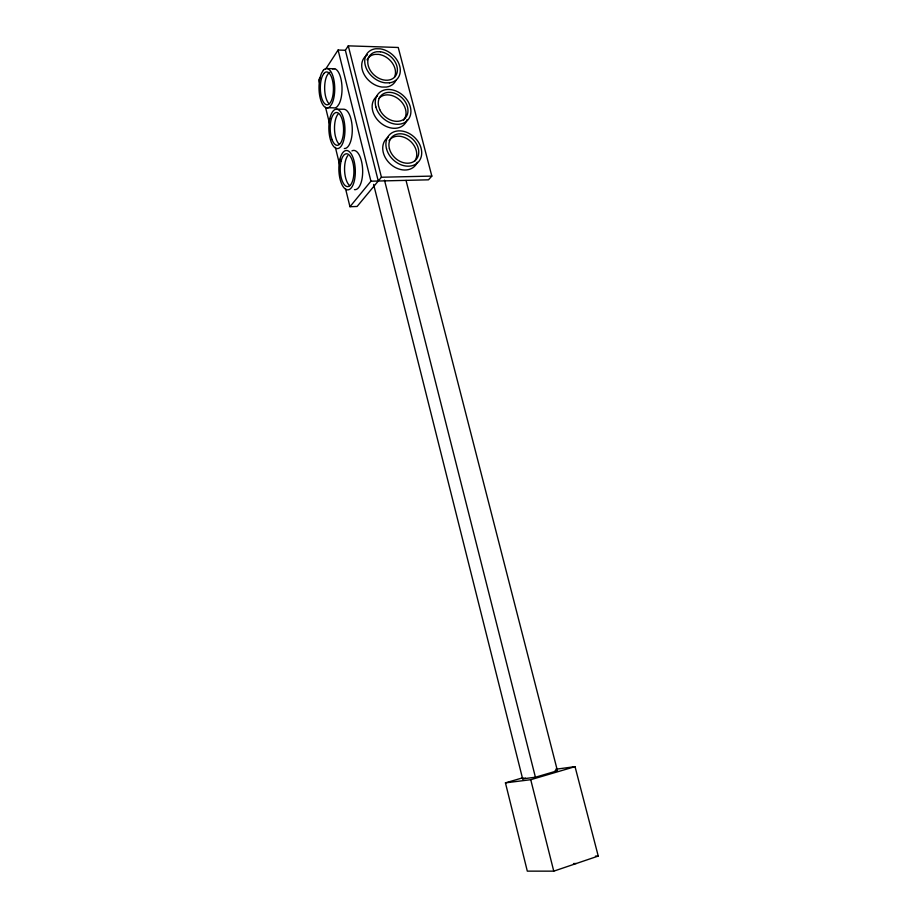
<?xml version="1.0" encoding="UTF-8"?>
<svg xmlns="http://www.w3.org/2000/svg" width="917" height="917" viewBox="0 0 917 917"><rect width="100%" height="100%" fill="white"/><g stroke="black" fill="none" stroke-linecap="round" stroke-linejoin="round"><path stroke-width="1.38" d="M320.308 77.36L318.761 79.733L319.448 82.496M325.718 69.039L338.086 50.034L345.365 50.263L348.277 45.85L398.242 47.478L431.838 176.098L428.48 179.824L370.927 181.199L349.962 206.715L345.549 188.764M431.838 176.098L381.426 177.233L357.103 206.463L349.962 206.715M523.022 777.719L505.439 782.866L527.309 871.139L553.765 871.15L598.239 856.065L575.039 766.646L555.645 769.26M373.62 184.432L522.644 778.865L535.413 777.226L557.433 770.75L406.036 180.454M505.439 782.866L530.737 779.702L575.039 766.646M522.644 778.865L525.361 778.063M554.831 771.094L557.433 770.75M595.442 856.111L598.239 856.065M573.48 863.55L576.231 863.527M326.177 107.77L333.364 107.816A19.658 7.921 89.2 0 0 337.41 106.406L339.164 103.793A19.658 7.921 89.2 0 0 341.273 80.409A19.658 7.921 89.2 0 0 332.573 68.924M336.539 109.192L343.818 109.238A19.647 8.104 88.6 0 1 352.277 129.274A19.647 8.104 88.6 0 1 344.311 148.508M327.38 68.58L334.648 68.752M384.487 180.133L535.413 777.226M348.277 45.85L381.426 177.233M530.737 779.702L553.765 871.15M345.365 50.263L378.274 181.027M338.086 50.034L370.927 181.199M325.546 107.335L329.616 123.898M335.381 147.362L339.783 165.301M407.068 119.634A19.681 15.13 42.2 0 1 380.876 123.153A19.681 15.13 42.2 0 1 377.552 95.849M395.846 80.536A19.624 14.844 41.2 0 1 386.378 87.058L381.908 87.046A19.624 14.844 41.2 0 1 363.384 72.924A19.624 14.844 41.2 0 1 367.522 54.825M417.327 162.252A19.738 15.417 43.3 0 1 390.883 164.464A19.738 15.417 43.3 0 1 388.12 137.241M366.995 59.834A16.391 12.391 41.2 0 1 374.915 54.378L378.618 54.378A16.391 12.391 41.2 0 1 394.505 77.085M378.95 98.383A16.437 12.62 42.2 0 1 399.491 99.793A16.437 12.62 42.2 0 1 403.572 120.15M389.083 140.53A16.483 12.861 43.4 0 1 409.406 140.358A16.483 12.861 43.4 0 1 414.782 161.06M351.922 150.904A19.658 8.276 87.9 0 1 362.57 168.384A19.658 8.276 87.9 0 1 354.478 189.647M329.054 103.736A16.403 6.579 89.1 0 1 326.83 75.882L328.24 73.578A16.403 6.579 89.1 0 1 329.868 72.294M339.256 144.301A16.391 6.728 88.5 0 1 336.321 139.476L335.301 135.911A16.391 6.728 88.5 0 1 337.972 114.178M349.767 185.681A16.403 6.866 87.9 0 1 344.632 171.502A16.403 6.866 87.9 0 1 347.772 155.638M323.896 73.498L322.497 75.79A16.426 6.545 89.1 0 0 324.309 103.266A16.426 6.545 89.1 0 0 333.421 88.341A16.426 6.545 89.1 0 0 323.896 73.498M323.38 70.254L321.684 72.97A19.715 7.863 89.1 0 0 320.285 98.406A19.715 7.863 89.1 0 0 330.177 106.349L331.92 103.736A19.715 7.863 89.1 0 0 333.456 77.991A19.715 7.863 89.1 0 0 323.38 70.254M380.463 51.765L376.749 51.753A16.449 12.414 41.3 0 0 372.692 73.601A16.449 12.414 41.3 0 0 396.763 73.658A16.449 12.414 41.3 0 0 380.463 51.765M389.507 82.839L385.025 82.828A19.738 14.89 41.3 0 1 365.344 65.634A19.738 14.89 41.3 0 1 375.764 48.75L380.234 48.83A19.738 14.89 41.3 0 1 399.674 65.978A19.738 14.89 41.3 0 1 389.507 82.839M379.753 109.639L378.515 105.833A16.495 12.643 42.3 0 1 396.717 94.153A16.495 12.643 42.3 0 1 404.672 118.58A16.495 12.643 42.3 0 1 379.753 109.639M332 139.51L330.98 135.934A16.426 6.694 88.5 0 1 336.482 112.493A16.426 6.694 88.5 0 1 343.107 135.796A16.426 6.694 88.5 0 1 332 139.51M375.844 106.876A19.784 15.176 42.3 0 0 405.704 121.938A19.784 15.176 42.3 0 0 397.703 91.78A19.784 15.176 42.3 0 0 375.844 106.876M386.515 148.841A19.842 15.463 43.4 0 0 416.513 163.662A19.842 15.463 43.4 0 0 408.397 133.068A19.842 15.463 43.4 0 0 386.515 148.841M389.427 148.749A16.54 12.884 43.4 0 0 414.415 161.128A16.54 12.884 43.4 0 0 407.687 135.636A16.54 12.884 43.4 0 0 389.427 148.749M329.856 118.488A19.704 8.035 88.5 0 0 337.078 148.588A19.704 8.035 88.5 0 0 343.795 119.6A19.704 8.035 88.5 0 0 329.856 118.488M339.898 159.329A19.715 8.207 87.8 0 0 347.234 189.842A19.715 8.207 87.8 0 0 354.157 161.358A19.715 8.207 87.8 0 0 339.898 159.329M341.067 161.186A16.426 6.832 87.8 0 0 347.188 186.587A16.426 6.832 87.8 0 0 352.942 162.813A16.426 6.832 87.8 0 0 341.067 161.186"/></g></svg>
